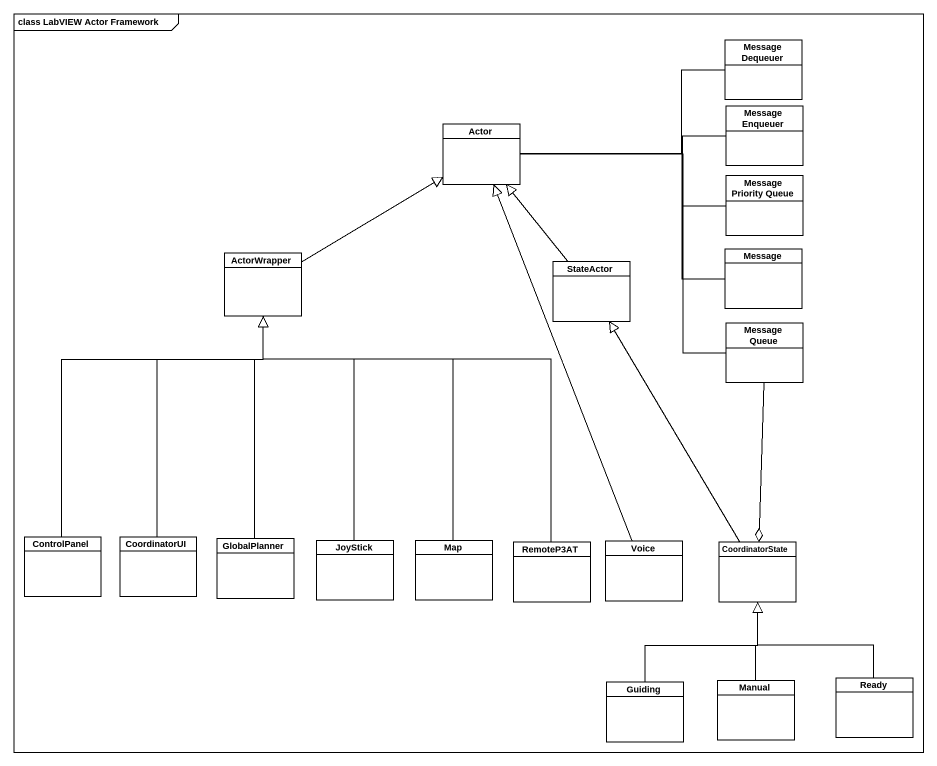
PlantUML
@startuml
mainframe class LabVIEW Actor Framework
hide circle
hide empty members
class "Message Dequeuer" as Message_Dequeuer
class "Actor" as Actor_
class "Message Enqueuer" as Message_Enqueuer
class "Message Priority Queue" as Message_Priority_Queue
class Message
class ActorWrapper
class StateActor
class "Message Queue" as Message_Queue
class ControlPanel
class CoordinatorUI
class GlobalPlanner
class JoyStick
class "Map" as Map_
class RemoteP3AT
class Voice
class CoordinatorState
class Guiding
class Manual
class Ready
Actor_ -right- Message_Dequeuer
Actor_ -right- Message_Enqueuer
Actor_ -right- Message_Priority_Queue
Actor_ -right- Message
Actor_ -- Message_Queue
ActorWrapper -right-|> Actor_
StateActor -up-|> Actor_
Message_Queue --o CoordinatorState
ControlPanel -up-|> ActorWrapper
CoordinatorUI -up-|> ActorWrapper
GlobalPlanner -up-|> ActorWrapper
JoyStick -up-|> ActorWrapper
Map_ -up-|> ActorWrapper
RemoteP3AT -up-|> ActorWrapper
Voice -up-|> Actor_
CoordinatorState -up-|> StateActor
Guiding -up-|> CoordinatorState
Manual -up-|> CoordinatorState
Ready -up-|> CoordinatorState
@enduml
